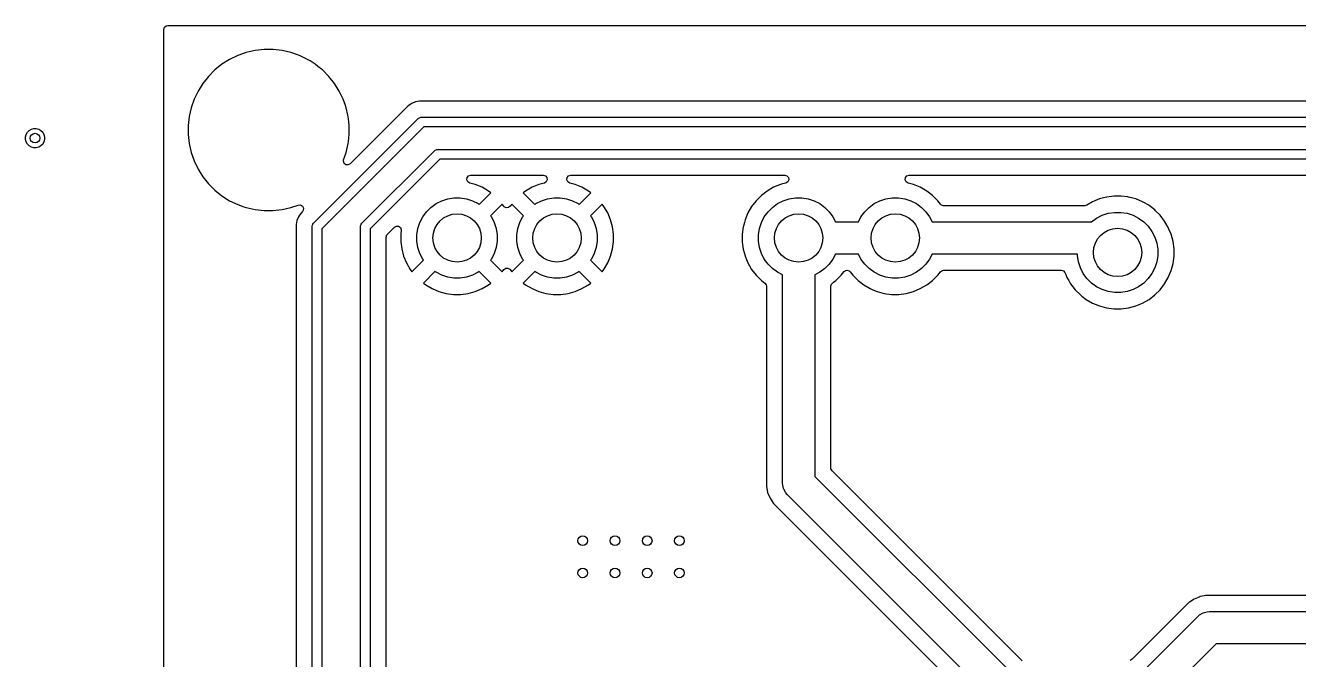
# Model space of a CAD drawing. Extents: x 103 to 241, y -131 to -73.
# Drawn here: x 102.7 to 142.22, y -92.69 to -73 of the extents above; entities that cross this region are included whole.
import ezdxf

# ---------------------------------------------------------------- set-up
doc = ezdxf.new("R2010")
doc.units = 0
doc.layers.add('BLACK', color=7, linetype='CONTINUOUS')

msp = doc.modelspace()

# ---------------------------------------------------------------- linework, layer by layer
at = {"layer": 'BLACK', "linetype": 'CONTINUOUS'}
for p, q in [((107.0005, -73.1245), (107.020185, -73.057461)), ((107.020185, -73.057461), (107.072989, -73.011706)), ((107.072989, -73.011706), (107.1245, -73.0005)), ((107.1245, -73.0005), (241.1255, -73.0005)), ((107.0005, -76.109568), (107.0005, -73.1245)), ((109.55667, -73.843443), (109.291588, -73.9362)), ((109.556682, -73.843439), (109.55667, -73.843443)), ((109.830487, -73.780945), (109.556682, -73.843439)), ((109.830505, -73.780942), (109.830487, -73.780945)), ((110.109568, -73.7495), (109.830505, -73.780942)), ((110.109575, -73.7495), (110.109568, -73.7495)), ((110.390425, -73.7495), (110.109575, -73.7495)), ((110.390431, -73.7495), (110.390425, -73.7495)), ((110.669494, -73.780942), (110.390431, -73.7495)), ((110.669512, -73.780945), (110.669494, -73.780942)), ((110.943317, -73.843439), (110.669512, -73.780945)), ((110.943329, -73.843443), (110.943317, -73.843439)), ((111.208411, -73.9362), (110.943329, -73.843443)), ((108.800753, -74.207476), (108.581175, -74.382583)), ((109.038557, -74.058053), (108.800753, -74.207476)), ((109.291588, -73.9362), (109.038557, -74.058053)), ((111.461442, -74.058053), (111.208411, -73.9362)), ((111.535004, -74.104275), (111.461442, -74.058053)), ((111.699248, -74.207477), (111.535004, -74.104275)), ((111.781239, -74.272863), (111.699248, -74.207477)), ((111.894494, -74.363181), (111.781239, -74.272863)), ((108.382583, -74.581175), (108.207476, -74.800753)), ((108.581175, -74.382583), (108.382583, -74.581175)), ((111.918825, -74.382584), (111.894494, -74.363181)), ((112.117416, -74.581175), (111.918825, -74.382584)), ((112.292523, -74.800752), (112.117416, -74.581175)), ((108.058053, -75.038557), (107.9362, -75.291588)), ((108.207476, -74.800753), (108.058053, -75.038557)), ((112.441945, -75.038555), (112.292523, -74.800752)), ((112.563801, -75.291592), (112.441945, -75.038555)), ((107.9362, -75.291588), (107.843443, -75.55667)), ((112.630822, -75.483127), (112.563801, -75.291592)), ((114.691874, -75.423534), (114.585326, -75.494726)), ((114.810255, -75.374499), (114.691874, -75.423534)), ((114.810261, -75.374497), (114.810255, -75.374499)), ((114.935929, -75.3495), (114.810261, -75.374497)), ((114.935931, -75.3495), (114.935929, -75.3495)), ((174.064069, -75.3495), (114.935931, -75.3495)), ((107.780942, -75.830505), (107.7495, -76.109568)), ((107.780945, -75.830487), (107.780942, -75.830505)), ((107.843439, -75.556682), (107.780945, -75.830487)), ((107.843443, -75.55667), (107.843439, -75.556682)), ((112.656068, -75.555277), (112.630822, -75.483127)), ((112.65656, -75.556682), (112.656068, -75.555277)), ((112.709951, -75.790606), (112.65656, -75.556682)), ((112.719054, -75.830487), (112.709951, -75.790606)), ((112.719057, -75.830505), (112.719054, -75.830487)), ((112.736995, -75.989711), (112.719057, -75.830505)), ((114.585326, -75.494726), (112.782256, -77.297796)), ((114.916665, -75.875279), (114.948339, -75.862159)), ((114.948339, -75.862159), (114.970736, -75.852882)), ((114.970736, -75.852882), (115, -75.85)), ((115, -75.85), (174, -75.85)), ((102.817372, -76.261994), (102.885195, -76.222836)), ((102.885195, -76.222836), (102.960842, -76.202567)), ((102.960842, -76.202567), (103.039158, -76.202567)), ((103.039158, -76.202567), (103.114805, -76.222836)), ((103.114805, -76.222836), (103.182628, -76.261994)), ((107.0005, -122.377135), (107.0005, -76.109568)), ((107.7495, -76.109568), (107.7495, -76.390431)), ((111.643934, -79.143934), (114.893934, -75.893934)), ((115.062132, -76.15), (111.9, -79.312132)), ((112.7505, -76.109575), (112.736995, -75.989711)), ((112.7505, -76.390425), (112.7505, -76.109575)), ((114.893934, -75.893934), (114.916665, -75.875279)), ((173.937868, -76.15), (115.062132, -76.15)), ((102.702567, -76.460842), (102.722836, -76.385195)), ((102.702567, -76.539158), (102.702567, -76.460842)), ((102.722836, -76.614805), (102.702567, -76.539158)), ((102.722836, -76.385195), (102.761994, -76.317372)), ((102.761994, -76.682628), (102.722836, -76.614805)), ((102.761994, -76.317372), (102.817372, -76.261994)), ((103.182628, -76.261994), (103.238006, -76.317372)), ((103.238006, -76.317372), (103.277164, -76.385195)), ((103.277164, -76.614805), (103.238006, -76.682628)), ((103.277164, -76.385195), (103.297433, -76.460842)), ((103.297433, -76.539158), (103.277164, -76.614805)), ((103.297433, -76.460842), (103.297433, -76.539158)), ((107.7495, -76.390431), (107.780942, -76.669494)), ((112.719055, -76.669509), (112.726831, -76.6005)), ((112.726831, -76.6005), (112.73966, -76.486632)), ((112.73966, -76.486632), (112.7505, -76.390425)), ((102.817372, -76.738006), (102.761994, -76.682628)), ((102.885195, -76.777164), (102.817372, -76.738006)), ((102.960842, -76.797433), (102.885195, -76.777164)), ((103.039158, -76.797433), (102.960842, -76.797433)), ((103.114805, -76.777164), (103.039158, -76.797433)), ((103.182628, -76.738006), (103.114805, -76.777164)), ((103.238006, -76.682628), (103.182628, -76.738006)), ((107.780942, -76.669494), (107.780945, -76.669512)), ((107.780945, -76.669512), (107.843439, -76.943317)), ((107.843439, -76.943317), (107.843443, -76.943329)), ((107.843443, -76.943329), (107.9362, -77.208411)), ((112.603688, -77.094418), (112.65656, -76.943318)), ((112.65656, -76.943318), (112.719055, -76.669509)), ((113.143934, -79.143934), (115.393934, -76.893934)), ((115.393934, -76.893934), (115.416665, -76.875279)), ((115.416665, -76.875279), (115.448339, -76.862159)), ((115.448339, -76.862159), (115.470736, -76.852882)), ((115.470736, -76.852882), (115.5, -76.85)), ((115.5, -76.85), (173.5, -76.85)), ((107.9362, -77.208411), (108.058053, -77.461442)), ((112.570891, -77.218961), (112.577534, -77.16916)), ((112.595308, -77.284425), (112.570891, -77.218961)), ((112.577534, -77.16916), (112.603688, -77.094418)), ((112.651241, -77.326297), (112.595308, -77.284425)), ((112.720933, -77.331281), (112.651241, -77.326297)), ((112.782256, -77.297796), (112.720933, -77.331281)), ((115.562132, -77.15), (113.4, -79.312132)), ((173.437868, -77.15), (115.562132, -77.15)), ((108.058053, -77.461442), (108.058055, -77.461445)), ((108.058055, -77.461445), (108.207477, -77.699248)), ((108.207477, -77.699248), (108.382584, -77.918825)), ((116.405437, -77.795063), (116.413732, -77.725687)), ((116.435966, -77.85791), (116.405437, -77.795063)), ((116.413732, -77.725687), (116.458217, -77.671809)), ((116.458217, -77.671809), (116.524769, -77.650535)), ((116.524769, -77.650535), (116.52772, -77.6505)), ((116.52772, -77.6505), (118.77228, -77.6505)), ((118.77228, -77.6505), (118.839319, -77.670185)), ((118.839319, -77.670185), (118.885074, -77.722989)), ((118.895018, -77.792147), (118.865993, -77.855703)), ((118.885074, -77.722989), (118.895018, -77.792147)), ((119.505437, -77.795063), (119.513732, -77.725687)), ((119.535966, -77.85791), (119.505437, -77.795063)), ((119.513732, -77.725687), (119.558217, -77.671809)), ((119.558217, -77.671809), (119.624769, -77.650535)), ((119.624769, -77.650535), (119.62772, -77.6505)), ((119.62772, -77.6505), (126.27035, -77.6505)), ((126.27035, -77.6505), (126.337389, -77.670185)), ((126.337389, -77.670185), (126.383144, -77.722989)), ((126.393088, -77.792147), (126.364063, -77.855703)), ((126.383144, -77.722989), (126.393088, -77.792147)), ((130.007367, -77.795063), (130.015662, -77.725688)), ((130.037896, -77.85791), (130.007367, -77.795063)), ((130.015662, -77.725688), (130.060147, -77.67181)), ((130.060147, -77.67181), (130.126699, -77.650535)), ((130.126699, -77.650535), (130.12965, -77.6505)), ((130.12965, -77.6505), (173.179192, -77.6505)), ((108.382584, -77.918825), (108.581175, -78.117416)), ((108.581175, -78.117416), (108.800752, -78.292523)), ((116.495626, -77.894275), (116.435966, -77.85791)), ((116.66373, -77.939318), (116.495626, -77.894275)), ((116.875659, -78.027102), (116.66373, -77.939318)), ((116.787365, -78.559079), (117.148064, -78.198381)), ((116.875669, -78.027106), (116.875659, -78.027102)), ((117.074324, -78.141799), (116.875669, -78.027106)), ((117.074331, -78.141805), (117.074324, -78.141799)), ((117.148064, -78.19838), (117.074331, -78.141805)), ((117.148064, -78.198381), (117.148064, -78.19838)), ((118.225659, -78.14181), (118.151934, -78.19838)), ((118.151934, -78.19838), (118.512633, -78.559079)), ((118.225673, -78.141801), (118.225659, -78.14181)), ((118.42433, -78.027106), (118.225673, -78.141801)), ((118.42434, -78.027102), (118.42433, -78.027106)), ((118.636269, -77.939318), (118.42434, -78.027102)), ((118.804374, -77.894275), (118.636269, -77.939318)), ((118.807215, -77.893477), (118.804374, -77.894275)), ((118.865993, -77.855703), (118.807215, -77.893477)), ((119.595626, -77.894275), (119.535966, -77.85791)), ((119.76373, -77.939318), (119.595626, -77.894275)), ((119.975659, -78.027102), (119.76373, -77.939318)), ((119.887365, -78.559078), (120.248064, -78.198381)), ((119.975669, -78.027106), (119.975659, -78.027102)), ((120.174324, -78.141799), (119.975669, -78.027106)), ((120.174331, -78.141805), (120.174324, -78.141799)), ((120.248064, -78.19838), (120.174331, -78.141805)), ((120.248064, -78.198381), (120.248064, -78.19838)), ((125.725382, -78.141392), (125.543338, -78.281081)), ((125.924109, -78.026657), (125.725382, -78.141392)), ((125.924123, -78.02665), (125.924109, -78.026657)), ((126.136112, -77.938842), (125.924123, -78.02665)), ((126.195226, -77.923002), (126.136112, -77.938842)), ((126.30248, -77.894264), (126.195226, -77.923002)), ((126.305285, -77.893477), (126.30248, -77.894264)), ((126.364063, -77.855703), (126.305285, -77.893477)), ((130.097555, -77.894274), (130.037896, -77.85791)), ((130.263887, -77.938842), (130.097555, -77.894274)), ((130.475876, -78.02665), (130.263887, -77.938842)), ((130.47589, -78.026657), (130.475876, -78.02665)), ((130.674617, -78.141392), (130.47589, -78.026657)), ((130.856661, -78.281081), (130.674617, -78.141392)), ((108.800752, -78.292523), (109.038555, -78.441945)), ((109.038555, -78.441945), (109.291592, -78.563801)), ((109.291592, -78.563801), (109.475145, -78.628029)), ((109.475145, -78.628029), (109.55667, -78.656556)), ((110.943318, -78.65656), (111.169161, -78.577533)), ((111.169161, -78.577533), (111.238939, -78.573972)), ((111.238939, -78.573972), (111.299566, -78.6087)), ((111.299566, -78.6087), (111.331794, -78.670693)), ((115.28819, -78.649493), (115.446877, -78.5342)), ((115.446877, -78.5342), (115.621646, -78.445151)), ((115.621646, -78.445151), (115.808193, -78.384538)), ((115.808193, -78.384538), (116.001926, -78.353853)), ((116.001926, -78.353853), (116.198074, -78.353853)), ((116.198074, -78.353853), (116.391807, -78.384538)), ((116.391807, -78.384538), (116.578354, -78.445151)), ((116.578354, -78.445151), (116.753123, -78.5342)), ((116.753123, -78.5342), (116.787365, -78.559079)), ((117.501617, -78.551934), (117.140919, -78.912631)), ((117.551622, -78.617102), (117.501617, -78.551934)), ((117.561281, -78.628249), (117.551622, -78.617102)), ((117.622202, -78.662461), (117.561281, -78.628249)), ((117.748375, -78.617103), (117.691948, -78.658306)), ((117.79838, -78.551934), (117.748375, -78.617103)), ((118.159079, -78.912633), (117.79838, -78.551934)), ((118.512633, -78.559079), (118.546877, -78.5342)), ((118.546877, -78.5342), (118.721646, -78.445151)), ((118.721646, -78.445151), (118.908193, -78.384538)), ((118.908193, -78.384538), (119.101926, -78.353853)), ((119.101926, -78.353853), (119.298074, -78.353853)), ((119.298074, -78.353853), (119.491807, -78.384538)), ((119.491807, -78.384538), (119.678354, -78.445151)), ((119.678354, -78.445151), (119.853123, -78.5342)), ((119.853123, -78.5342), (119.887365, -78.559078)), ((120.601617, -78.551934), (120.240919, -78.912631)), ((120.601618, -78.551934), (120.601617, -78.551934)), ((120.658194, -78.625666), (120.601618, -78.551934)), ((120.772893, -78.82433), (120.658194, -78.625666)), ((125.241392, -78.625382), (125.126657, -78.824109)), ((125.381081, -78.443338), (125.241392, -78.625382)), ((125.543338, -78.281081), (125.381081, -78.443338)), ((125.88819, -78.649493), (126.046877, -78.5342)), ((126.046877, -78.5342), (126.221646, -78.445151)), ((126.221646, -78.445151), (126.408193, -78.384538)), ((126.408193, -78.384538), (126.601926, -78.353853)), ((126.601926, -78.353853), (126.798074, -78.353853)), ((126.798074, -78.353853), (126.991807, -78.384538)), ((126.991807, -78.384538), (127.178354, -78.445151)), ((127.178354, -78.445151), (127.353123, -78.5342)), ((127.353123, -78.5342), (127.51181, -78.649493)), ((128.88819, -78.649493), (129.046877, -78.5342)), ((129.046877, -78.5342), (129.221646, -78.445151)), ((129.221646, -78.445151), (129.408193, -78.384538)), ((129.408193, -78.384538), (129.601926, -78.353853)), ((129.601926, -78.353853), (129.798074, -78.353853)), ((129.798074, -78.353853), (129.991807, -78.384538)), ((129.991807, -78.384538), (130.178354, -78.445151)), ((130.178354, -78.445151), (130.353123, -78.5342)), ((130.353123, -78.5342), (130.51181, -78.649493)), ((130.85667, -78.281089), (130.856661, -78.281081)), ((131.018914, -78.443333), (130.85667, -78.281089)), ((131.01892, -78.44334), (131.018914, -78.443333)), ((131.10152, -78.550986), (131.01892, -78.44334)), ((131.132857, -78.579815), (131.10152, -78.550986)), ((131.199896, -78.5995), (131.132857, -78.579815)), ((135.578114, -78.5995), (131.199896, -78.5995)), ((135.640114, -78.582887), (135.578114, -78.5995)), ((135.824108, -78.476657), (135.640114, -78.582887)), ((135.824123, -78.47665), (135.824108, -78.476657)), ((136.036112, -78.388842), (135.824123, -78.47665)), ((136.164076, -78.354554), (136.036112, -78.388842)), ((136.257762, -78.329452), (136.164076, -78.354554)), ((136.268715, -78.328009), (136.257762, -78.329452)), ((136.485258, -78.2995), (136.268715, -78.328009)), ((136.485266, -78.2995), (136.485258, -78.2995)), ((136.714734, -78.2995), (136.485266, -78.2995)), ((136.714741, -78.2995), (136.714734, -78.2995)), ((136.904215, -78.324446), (136.714741, -78.2995)), ((136.942238, -78.329452), (136.904215, -78.324446)), ((137.163887, -78.388842), (136.942238, -78.329452)), ((137.375876, -78.47665), (137.163887, -78.388842)), ((137.37589, -78.476657), (137.375876, -78.47665)), ((137.429689, -78.507718), (137.37589, -78.476657)), ((137.543935, -78.573678), (137.429689, -78.507718)), ((137.574617, -78.591392), (137.543935, -78.573678)), ((137.756661, -78.731081), (137.574617, -78.591392)), ((109.55667, -78.656556), (109.556682, -78.65656)), ((109.556682, -78.65656), (109.830491, -78.719055)), ((109.830491, -78.719055), (109.830497, -78.719055)), ((109.830497, -78.719055), (109.830505, -78.719057)), ((109.830505, -78.719057), (110.016547, -78.740018)), ((110.016547, -78.740018), (110.109569, -78.750499)), ((110.109569, -78.750499), (110.109572, -78.7505)), ((110.109572, -78.7505), (110.109575, -78.7505)), ((110.109575, -78.7505), (110.390428, -78.7505)), ((110.390428, -78.7505), (110.390429, -78.750499)), ((110.390429, -78.750499), (110.562775, -78.731081)), ((110.562775, -78.731081), (110.669494, -78.719057)), ((110.669494, -78.719057), (110.669499, -78.719056)), ((110.669499, -78.719056), (110.669509, -78.719055)), ((110.669509, -78.719055), (110.943318, -78.65656)), ((111.173534, -78.941874), (111.124499, -79.060255)), ((111.205964, -78.893339), (111.173534, -78.941874)), ((111.244724, -78.835328), (111.205963, -78.893338)), ((111.205963, -78.893338), (111.205964, -78.893339)), ((111.297797, -78.782255), (111.244724, -78.835328)), ((111.325389, -78.740269), (111.297797, -78.782255)), ((111.331794, -78.670693), (111.325389, -78.740269)), ((114.945151, -79.121646), (115.0342, -78.946877)), ((115.0342, -78.946877), (115.149493, -78.78819)), ((115.149493, -78.78819), (115.28819, -78.649493)), ((117.140919, -78.912631), (117.1658, -78.946877)), ((117.1658, -78.946877), (117.254849, -79.121646)), ((117.691948, -78.658306), (117.622202, -78.662461)), ((118.045151, -79.121646), (118.1342, -78.946877)), ((118.1342, -78.946877), (118.159079, -78.912633)), ((120.240919, -78.912631), (120.2658, -78.946877)), ((120.2658, -78.946877), (120.354849, -79.121646)), ((120.772897, -78.82434), (120.772893, -78.82433)), ((120.860681, -79.036269), (120.772897, -78.82434)), ((125.12665, -78.824123), (125.038842, -79.036112)), ((125.126657, -78.824109), (125.12665, -78.824123)), ((125.545151, -79.121646), (125.6342, -78.946877)), ((125.6342, -78.946877), (125.749493, -78.78819)), ((125.749493, -78.78819), (125.88819, -78.649493)), ((127.51181, -78.649493), (127.650507, -78.78819)), ((127.650507, -78.78819), (127.7658, -78.946877)), ((127.7658, -78.946877), (127.84382, -79.1)), ((128.55618, -79.1), (128.6342, -78.946877)), ((128.6342, -78.946877), (128.749493, -78.78819)), ((128.749493, -78.78819), (128.88819, -78.649493)), ((130.51181, -78.649493), (130.650507, -78.78819)), ((130.650507, -78.78819), (130.7658, -78.946877)), ((130.7658, -78.946877), (130.84382, -79.1)), ((135.78819, -79.099493), (135.946877, -78.9842)), ((135.946877, -78.9842), (136.121646, -78.895151)), ((136.121646, -78.895151), (136.308193, -78.834538)), ((136.308193, -78.834538), (136.501926, -78.803853)), ((136.501926, -78.803853), (136.698074, -78.803853)), ((136.698074, -78.803853), (136.891807, -78.834538)), ((136.891807, -78.834538), (137.078354, -78.895151)), ((137.078354, -78.895151), (137.253123, -78.9842)), ((137.253123, -78.9842), (137.41181, -79.099493)), ((137.75667, -78.731089), (137.756661, -78.731081)), ((137.777734, -78.752153), (137.75667, -78.731089)), ((137.918911, -78.89333), (137.777734, -78.752153)), ((137.918918, -78.893338), (137.918911, -78.89333)), ((138.058607, -79.075382), (137.918918, -78.893338)), ((111.124497, -79.060261), (111.0995, -79.185928)), ((111.0995, -79.185928), (111.0995, -114.814071)), ((111.124499, -79.060255), (111.124497, -79.060261)), ((111.6, -79.25), (111.602882, -79.220736)), ((111.6, -114.75), (111.6, -79.25)), ((111.602882, -79.220736), (111.6173, -79.185928)), ((111.6173, -79.185928), (111.625279, -79.166665)), ((111.625279, -79.166665), (111.643934, -79.143934)), ((111.9, -79.312132), (111.9, -114.687868)), ((113.1, -79.25), (113.102882, -79.220736)), ((113.1, -112.94), (113.1, -79.25)), ((113.102882, -79.220736), (113.1173, -79.185928)), ((113.1173, -79.185928), (113.125279, -79.166665)), ((113.125279, -79.166665), (113.143934, -79.143934)), ((113.4, -79.312132), (113.4, -112.877868)), ((113.936814, -79.483131), (114.154676, -79.265269)), ((114.154676, -79.265269), (114.215995, -79.231787)), ((114.215995, -79.231787), (114.285686, -79.236771)), ((114.285686, -79.236771), (114.34162, -79.278642)), ((114.34162, -79.278642), (114.366037, -79.344107)), ((114.365292, -79.369138), (114.350001, -79.485288)), ((114.366037, -79.344107), (114.365292, -79.369138)), ((114.853853, -79.501926), (114.884538, -79.308193)), ((114.884538, -79.308193), (114.945151, -79.121646)), ((117.254849, -79.121646), (117.315462, -79.308193)), ((117.315462, -79.308193), (117.346147, -79.501926)), ((117.953853, -79.501926), (117.984538, -79.308193)), ((117.984538, -79.308193), (118.045151, -79.121646)), ((120.354849, -79.121646), (120.415462, -79.308193)), ((120.415462, -79.308193), (120.446147, -79.501926)), ((120.920057, -79.257862), (120.860681, -79.036269)), ((120.949998, -79.485289), (120.920057, -79.257862)), ((124.979451, -79.25777), (124.9495, -79.485258)), ((124.979453, -79.257759), (124.979451, -79.25777)), ((124.985077, -79.236771), (124.979453, -79.257759)), ((125.016157, -79.120777), (124.985077, -79.236771)), ((125.038842, -79.036112), (125.016157, -79.120777)), ((125.453853, -79.501926), (125.484538, -79.308193)), ((125.484538, -79.308193), (125.545151, -79.121646)), ((127.84382, -79.1), (128.55618, -79.1)), ((130.84382, -79.1), (135.787683, -79.1)), ((135.787683, -79.1), (135.78819, -79.099493)), ((137.41181, -79.099493), (137.550507, -79.23819)), ((137.550507, -79.23819), (137.6658, -79.396877)), ((137.6658, -79.396877), (137.754849, -79.571646)), ((138.058608, -79.075385), (138.058607, -79.075382)), ((138.058611, -79.075388), (138.058608, -79.075385)), ((138.173344, -79.274112), (138.058611, -79.075388)), ((138.173346, -79.274117), (138.173344, -79.274112)), ((138.173349, -79.274123), (138.173346, -79.274117)), ((138.194453, -79.325074), (138.173349, -79.274123)), ((138.261158, -79.486113), (138.194453, -79.325074)), ((113.9005, -79.570807), (113.920185, -79.503768)), ((113.9005, -101.109058), (113.9005, -79.570807)), ((113.920185, -79.503768), (113.936814, -79.483131)), ((114.350001, -79.485288), (114.35, -79.485305)), ((114.35, -79.485305), (114.35, -79.714694)), ((114.35, -79.714694), (114.350001, -79.71471)), ((114.350001, -79.71471), (114.379942, -79.942137)), ((114.853853, -79.698074), (114.853853, -79.501926)), ((114.884538, -79.891807), (114.853853, -79.698074)), ((117.346147, -79.698074), (117.315462, -79.891807)), ((117.346147, -79.501926), (117.346147, -79.698074)), ((117.953853, -79.698074), (117.953853, -79.501926)), ((117.984538, -79.891807), (117.953853, -79.698074)), ((120.446147, -79.698074), (120.415462, -79.891807)), ((120.446147, -79.501926), (120.446147, -79.698074)), ((120.920057, -79.942137), (120.949998, -79.71471)), ((120.95, -79.485305), (120.949998, -79.485289)), ((120.949998, -79.71471), (120.95, -79.714694)), ((120.95, -79.714694), (120.95, -79.485305)), ((124.9495, -79.485258), (124.9495, -79.714741)), ((124.9495, -79.714741), (124.960725, -79.799998)), ((124.960725, -79.799998), (124.979452, -79.942238)), ((125.453853, -79.698074), (125.453853, -79.501926)), ((125.484538, -79.891807), (125.453853, -79.698074)), ((137.754849, -79.571646), (137.815462, -79.758193)), ((137.815462, -79.758193), (137.846147, -79.951926)), ((138.320548, -79.707762), (138.261158, -79.486113)), ((138.3505, -79.935266), (138.320548, -79.707762)), ((114.379942, -79.942137), (114.439318, -80.16373)), ((114.439318, -80.16373), (114.527102, -80.375659)), ((114.945151, -80.078354), (114.884538, -79.891807)), ((115.0342, -80.253123), (114.945151, -80.078354)), ((117.254849, -80.078354), (117.1658, -80.253123)), ((117.315462, -79.891807), (117.254849, -80.078354)), ((118.045151, -80.078354), (117.984538, -79.891807)), ((118.1342, -80.253123), (118.045151, -80.078354)), ((120.354849, -80.078354), (120.2658, -80.253123)), ((120.415462, -79.891807), (120.354849, -80.078354)), ((120.772897, -80.375659), (120.860681, -80.16373)), ((120.860681, -80.16373), (120.920057, -79.942137)), ((124.979452, -79.942238), (125.037151, -80.157575)), ((125.037151, -80.157575), (125.038842, -80.163887)), ((125.038842, -80.163887), (125.12665, -80.375876)), ((125.545151, -80.078354), (125.484538, -79.891807)), ((125.6342, -80.253123), (125.545151, -80.078354)), ((127.84382, -80.1), (127.7658, -80.253123)), ((128.55618, -80.1), (127.84382, -80.1)), ((128.6342, -80.253123), (128.55618, -80.1)), ((130.84382, -80.1), (130.7658, -80.253123)), ((135.353853, -80.1), (130.84382, -80.1)), ((135.353853, -80.148074), (135.353853, -80.1)), ((135.384538, -80.341807), (135.353853, -80.148074)), ((137.846147, -80.148074), (137.815462, -80.341807)), ((137.846147, -79.951926), (137.846147, -80.148074)), ((138.320548, -80.392238), (138.3505, -80.164734)), ((138.3505, -80.164734), (138.3505, -79.935266)), ((114.527102, -80.375659), (114.527106, -80.375669)), ((114.527106, -80.375669), (114.641799, -80.574324)), ((114.641799, -80.574324), (114.641805, -80.574331)), ((114.641805, -80.574331), (114.698381, -80.648064)), ((114.698381, -80.648064), (115.059079, -80.287365)), ((115.059079, -80.287365), (115.0342, -80.253123)), ((117.1658, -80.253123), (117.14092, -80.287367)), ((117.14092, -80.287367), (117.501617, -80.648064)), ((117.501617, -80.648064), (117.551624, -80.582895)), ((117.551624, -80.582895), (117.608052, -80.541693)), ((117.608052, -80.541693), (117.677798, -80.537538)), ((117.677798, -80.537538), (117.738719, -80.57175)), ((117.738719, -80.57175), (117.748377, -80.582897)), ((117.748377, -80.582897), (117.798381, -80.648064)), ((117.798381, -80.648064), (118.159079, -80.287365)), ((118.159079, -80.287365), (118.1342, -80.253123)), ((120.2658, -80.253123), (120.24092, -80.287367)), ((120.24092, -80.287367), (120.601617, -80.648064)), ((120.601617, -80.648064), (120.658192, -80.574334)), ((120.658192, -80.574334), (120.658197, -80.574327)), ((120.658197, -80.574327), (120.772893, -80.375668)), ((120.772893, -80.375668), (120.772897, -80.375659)), ((125.12665, -80.375876), (125.126657, -80.37589)), ((125.126657, -80.37589), (125.179384, -80.467216)), ((125.179384, -80.467216), (125.241228, -80.574334)), ((125.241228, -80.574334), (125.241392, -80.574617)), ((125.241392, -80.574617), (125.381081, -80.756661)), ((125.749493, -80.41181), (125.6342, -80.253123)), ((125.88819, -80.550507), (125.749493, -80.41181)), ((126.046877, -80.6658), (125.88819, -80.550507)), ((127.51181, -80.550507), (127.353123, -80.6658)), ((127.650507, -80.41181), (127.51181, -80.550507)), ((127.7658, -80.253123), (127.650507, -80.41181)), ((128.162685, -80.606985), (128.164961, -80.605523)), ((128.164961, -80.605523), (128.199896, -80.6005)), ((128.199896, -80.6005), (128.200104, -80.6005)), ((128.200104, -80.6005), (128.267143, -80.620185)), ((128.749493, -80.41181), (128.6342, -80.253123)), ((128.88819, -80.550507), (128.749493, -80.41181)), ((129.046877, -80.6658), (128.88819, -80.550507)), ((130.51181, -80.550507), (130.353123, -80.6658)), ((130.650507, -80.41181), (130.51181, -80.550507)), ((130.7658, -80.253123), (130.650507, -80.41181)), ((131.157948, -80.607811), (131.199896, -80.6005)), ((131.199896, -80.6005), (134.850443, -80.6005)), ((134.850443, -80.6005), (134.917482, -80.620185)), ((135.445151, -80.528354), (135.384538, -80.341807)), ((135.5342, -80.703123), (135.445151, -80.528354)), ((137.754849, -80.528354), (137.6658, -80.703123)), ((137.815462, -80.341807), (137.754849, -80.528354)), ((138.261158, -80.613887), (138.320548, -80.392238)), ((115.412631, -80.640919), (115.051934, -81.001617)), ((115.051934, -81.001617), (115.051934, -81.001618)), ((115.051934, -81.001618), (115.125666, -81.058194)), ((115.446877, -80.6658), (115.412631, -80.640919)), ((115.621646, -80.754849), (115.446877, -80.6658)), ((115.808193, -80.815462), (115.621646, -80.754849)), ((116.001926, -80.846147), (115.808193, -80.815462)), ((116.198074, -80.846147), (116.001926, -80.846147)), ((116.391807, -80.815462), (116.198074, -80.846147)), ((116.578354, -80.754849), (116.391807, -80.815462)), ((116.753123, -80.6658), (116.578354, -80.754849)), ((116.787367, -80.64092), (116.753123, -80.6658)), ((117.148064, -81.001617), (116.787367, -80.64092)), ((117.074334, -81.058192), (117.148064, -81.001617)), ((118.512631, -80.640919), (118.151934, -81.001617)), ((118.151934, -81.001617), (118.151934, -81.001618)), ((118.151934, -81.001618), (118.225666, -81.058194)), ((118.546877, -80.6658), (118.512631, -80.640919)), ((118.721646, -80.754849), (118.546877, -80.6658)), ((118.908193, -80.815462), (118.721646, -80.754849)), ((119.101926, -80.846147), (118.908193, -80.815462)), ((119.298074, -80.846147), (119.101926, -80.846147)), ((119.491807, -80.815462), (119.298074, -80.846147)), ((119.678354, -80.754849), (119.491807, -80.815462)), ((119.853123, -80.6658), (119.678354, -80.754849)), ((119.887367, -80.64092), (119.853123, -80.6658)), ((120.248064, -81.001617), (119.887367, -80.64092)), ((120.174334, -81.058192), (120.248064, -81.001617)), ((125.381081, -80.756661), (125.381089, -80.75667)), ((125.381089, -80.75667), (125.543333, -80.918914)), ((125.543333, -80.918914), (125.54334, -80.91892)), ((125.54334, -80.91892), (125.650986, -81.00152)), ((125.650986, -81.00152), (125.692189, -81.057948)), ((126.2, -80.743819), (126.046877, -80.6658)), ((126.2, -87.209131), (126.2, -80.743819)), ((127.353123, -80.6658), (127.2, -80.743819)), ((127.2, -80.743819), (127.2, -87.002024)), ((127.720185, -81.032857), (127.749014, -81.00152)), ((127.749014, -81.00152), (127.782494, -80.975829)), ((127.782494, -80.975829), (127.856661, -80.918919)), ((127.856661, -80.918919), (128.018919, -80.756661)), ((128.018919, -80.756661), (128.10152, -80.649014)), ((128.10152, -80.649014), (128.104598, -80.646765)), ((128.104598, -80.646765), (128.106183, -80.643297)), ((128.106183, -80.643297), (128.132597, -80.626321)), ((128.132597, -80.626321), (128.157948, -80.607811)), ((128.157948, -80.607811), (128.162685, -80.606985)), ((128.267143, -80.620185), (128.29848, -80.649014)), ((128.29848, -80.649014), (128.381079, -80.756659)), ((128.381079, -80.756659), (128.381085, -80.756666)), ((128.381085, -80.756666), (128.54333, -80.918911)), ((128.54333, -80.918911), (128.543338, -80.918918)), ((128.543338, -80.918918), (128.543339, -80.918919)), ((128.543339, -80.918919), (128.551162, -80.924922)), ((128.551162, -80.924922), (128.725382, -81.058607)), ((129.221646, -80.754849), (129.046877, -80.6658)), ((129.408193, -80.815462), (129.221646, -80.754849)), ((129.601926, -80.846147), (129.408193, -80.815462)), ((129.798074, -80.846147), (129.601926, -80.846147)), ((129.991807, -80.815462), (129.798074, -80.846147)), ((130.178354, -80.754849), (129.991807, -80.815462)), ((130.353123, -80.6658), (130.178354, -80.754849)), ((130.674612, -81.058611), (130.856661, -80.918919)), ((130.856661, -80.918919), (130.856665, -80.918914)), ((130.856665, -80.918914), (130.85667, -80.918911)), ((130.85667, -80.918911), (131.018914, -80.756666)), ((131.018914, -80.756666), (131.018919, -80.756661)), ((131.018919, -80.756661), (131.10152, -80.649014)), ((131.10152, -80.649014), (131.157948, -80.607811)), ((134.917482, -80.620185), (134.963237, -80.672989)), ((134.963237, -80.672989), (134.965, -80.677038)), ((134.965, -80.677038), (134.987886, -80.732289)), ((134.987886, -80.732289), (135.026653, -80.825881)), ((135.026653, -80.825881), (135.026657, -80.82589)), ((135.026657, -80.82589), (135.081281, -80.920501)), ((135.081281, -80.920501), (135.128113, -81.001618)), ((135.128113, -81.001618), (135.141392, -81.024617)), ((135.649493, -80.86181), (135.5342, -80.703123)), ((135.78819, -81.000507), (135.649493, -80.86181)), ((135.946877, -81.1158), (135.78819, -81.000507)), ((137.41181, -81.000507), (137.253123, -81.1158)), ((137.550507, -80.86181), (137.41181, -81.000507)), ((137.6658, -80.703123), (137.550507, -80.86181)), ((138.058611, -81.024612), (138.173344, -80.825888)), ((138.173344, -80.825888), (138.261158, -80.613887)), ((115.125666, -81.058194), (115.32433, -81.172893)), ((115.32433, -81.172893), (115.32434, -81.172897)), ((115.32434, -81.172897), (115.536269, -81.260681)), ((115.536269, -81.260681), (115.757862, -81.320057)), ((115.757862, -81.320057), (115.985289, -81.349998)), ((115.985289, -81.349998), (115.985306, -81.35)), ((115.985306, -81.35), (116.214694, -81.35)), ((116.214694, -81.35), (116.21471, -81.349998)), ((116.21471, -81.349998), (116.442137, -81.320057)), ((116.442137, -81.320057), (116.66373, -81.260681)), ((116.66373, -81.260681), (116.875659, -81.172897)), ((116.875659, -81.172897), (116.875668, -81.172893)), ((116.875668, -81.172893), (117.074327, -81.058197)), ((117.074327, -81.058197), (117.074334, -81.058192)), ((118.225666, -81.058194), (118.42433, -81.172893)), ((118.42433, -81.172893), (118.42434, -81.172897)), ((118.42434, -81.172897), (118.636269, -81.260681)), ((118.636269, -81.260681), (118.857862, -81.320057)), ((118.857862, -81.320057), (119.085289, -81.349998)), ((119.085289, -81.349998), (119.085306, -81.35)), ((119.085306, -81.35), (119.314694, -81.35)), ((119.314694, -81.35), (119.31471, -81.349998)), ((119.31471, -81.349998), (119.542137, -81.320057)), ((119.542137, -81.320057), (119.76373, -81.260681)), ((119.76373, -81.260681), (119.975659, -81.172897)), ((119.975659, -81.172897), (119.975668, -81.172893)), ((119.975668, -81.172893), (120.174327, -81.058197)), ((120.174327, -81.058197), (120.174334, -81.058192)), ((125.692189, -81.057948), (125.6995, -81.099896)), ((125.6995, -81.099896), (125.6995, -87.307672)), ((127.7005, -81.099896), (127.720185, -81.032857)), ((127.7005, -86.743348), (127.7005, -81.099896)), ((128.725382, -81.058607), (128.725385, -81.058608)), ((128.725385, -81.058608), (128.725388, -81.058611)), ((128.725388, -81.058611), (128.924112, -81.173344)), ((128.924112, -81.173344), (128.924117, -81.173346)), ((128.924117, -81.173346), (128.924123, -81.173349)), ((128.924123, -81.173349), (129.004546, -81.206661)), ((129.004546, -81.206661), (129.136113, -81.261158)), ((129.136113, -81.261158), (129.357762, -81.320548)), ((129.357762, -81.320548), (129.585266, -81.3505)), ((129.585266, -81.3505), (129.585273, -81.3505)), ((129.585273, -81.3505), (129.814727, -81.3505)), ((129.814727, -81.3505), (129.814734, -81.3505)), ((129.814734, -81.3505), (130.042238, -81.320548)), ((130.042238, -81.320548), (130.263887, -81.261158)), ((130.263887, -81.261158), (130.475888, -81.173344)), ((130.475888, -81.173344), (130.674612, -81.058611)), ((135.141392, -81.024617), (135.281081, -81.206661)), ((135.281081, -81.206661), (135.281089, -81.20667)), ((135.281089, -81.20667), (135.44333, -81.368911)), ((135.44333, -81.368911), (135.443338, -81.368918)), ((135.443338, -81.368918), (135.443339, -81.368919)), ((135.443339, -81.368919), (135.48965, -81.404455)), ((136.121646, -81.204849), (135.946877, -81.1158)), ((136.308193, -81.265462), (136.121646, -81.204849)), ((136.501926, -81.296147), (136.308193, -81.265462)), ((136.698074, -81.296147), (136.501926, -81.296147)), ((136.891807, -81.265462), (136.698074, -81.296147)), ((137.078354, -81.204849), (136.891807, -81.265462)), ((137.253123, -81.1158), (137.078354, -81.204849)), ((137.574612, -81.508611), (137.756661, -81.368919)), ((137.756661, -81.368919), (137.756665, -81.368914)), ((137.756665, -81.368914), (137.75667, -81.368911)), ((137.75667, -81.368911), (137.918911, -81.20667)), ((137.918911, -81.20667), (137.918914, -81.206665)), ((137.918914, -81.206665), (137.918919, -81.206661)), ((137.918919, -81.206661), (138.058611, -81.024612)), ((135.48965, -81.404455), (135.625382, -81.508607)), ((135.625382, -81.508607), (135.625385, -81.508608)), ((135.625385, -81.508608), (135.625388, -81.508611)), ((135.625388, -81.508611), (135.824112, -81.623344)), ((135.824112, -81.623344), (135.824117, -81.623346)), ((135.824117, -81.623346), (135.824123, -81.623349)), ((135.824123, -81.623349), (135.905811, -81.657185)), ((135.905811, -81.657185), (136.036113, -81.711158)), ((136.036113, -81.711158), (136.257762, -81.770548)), ((136.257762, -81.770548), (136.485266, -81.8005)), ((136.714734, -81.8005), (136.942238, -81.770548)), ((136.942238, -81.770548), (137.163887, -81.711158)), ((137.163887, -81.711158), (137.375888, -81.623344)), ((137.375888, -81.623344), (137.574612, -81.508611)), ((136.485266, -81.8005), (136.485273, -81.8005)), ((136.485273, -81.8005), (136.714727, -81.8005)), ((136.714727, -81.8005), (136.714734, -81.8005)), ((127.703334, -86.769706), (127.7005, -86.743348)), ((127.736819, -86.831029), (127.703334, -86.769706)), ((130.194133, -89.288343), (127.736819, -86.831029)), ((125.6995, -87.307674), (125.699499, -87.307674)), ((125.699499, -87.307674), (125.737947, -87.50096)), ((125.6995, -87.307672), (125.6995, -87.307674)), ((126.204277, -87.274378), (126.2, -87.209131)), ((126.204277, -87.274394), (126.204277, -87.274378)), ((126.23116, -87.374721), (126.204277, -87.274394)), ((127.2, -87.002024), (133.353553, -93.155577)), ((125.737947, -87.50096), (125.73795, -87.50097)), ((125.73795, -87.50097), (125.813364, -87.683038)), ((125.813364, -87.683038), (125.813371, -87.683051)), ((125.813371, -87.683051), (125.922859, -87.846911)), ((126.23806, -87.400473), (126.23116, -87.374721)), ((126.303323, -87.513512), (126.23806, -87.400473)), ((126.303338, -87.513527), (126.303323, -87.513512)), ((126.346447, -87.562684), (126.303338, -87.513527)), ((132.5, -93.716237), (126.346447, -87.562684)), ((125.922859, -87.846911), (125.92286, -87.846912)), ((125.92286, -87.846912), (125.922861, -87.846913)), ((125.922861, -87.846913), (126.062218, -87.98627)), ((126.062218, -87.98627), (126.062219, -87.98627)), ((126.062219, -87.98627), (126.069286, -87.993337)), ((126.069286, -87.993337), (126.069285, -87.993337)), ((126.069285, -87.993337), (126.069289, -87.99334)), ((126.069289, -87.99334), (131.963181, -93.887232)), ((133.637781, -92.731991), (130.194133, -89.288343)), ((138.976079, -90.813371), (138.8281, -90.912249)), ((138.976088, -90.813366), (138.976079, -90.813371)), ((139.132723, -90.748486), (138.976088, -90.813366)), ((139.132724, -90.748487), (139.132723, -90.748486)), ((139.132726, -90.748486), (139.132724, -90.748487)), ((139.158164, -90.737949), (139.132726, -90.748486)), ((139.158167, -90.737948), (139.158164, -90.737949)), ((139.158168, -90.737948), (139.158167, -90.737948)), ((139.158171, -90.737947), (139.158168, -90.737948)), ((139.288608, -90.712002), (139.158171, -90.737947)), ((139.330508, -90.703667), (139.288608, -90.712002)), ((139.351458, -90.6995), (139.330508, -90.703667)), ((139.351459, -90.6995), (139.351458, -90.6995)), ((149.908541, -90.6995), (139.351459, -90.6995)), ((138.812215, -90.922862), (137.053125, -92.681952)), ((138.828099, -90.91225), (138.812215, -90.922862)), ((138.8281, -90.912249), (138.828099, -90.91225)), ((139.145619, -91.303323), (139.258658, -91.23806)), ((139.258658, -91.23806), (139.259699, -91.237781)), ((139.259699, -91.237781), (139.384737, -91.204277)), ((139.384737, -91.204277), (139.384752, -91.204277)), ((139.384752, -91.204277), (139.45, -91.2)), ((139.45, -91.2), (149.81, -91.2)), ((137.155249, -93.287643), (139.096446, -91.346447)), ((139.096446, -91.346447), (139.14561, -91.303331)), ((139.14561, -91.303331), (139.145619, -91.303323)), ((139.657107, -92.2), (137.862356, -93.99475)), ((149.602894, -92.2), (139.657107, -92.2)), ((137.053125, -92.681952), (136.991802, -92.715437))]:
    msp.add_line(p, q, dxfattribs=at)
at = {"layer": 'BLACK'}
for centre, radius in [((103, -76.5), 0.15), ((116.1, -79.6), 0.75), ((119.2, -79.6), 0.75), ((126.7, -79.6), 0.75), ((129.7, -79.6), 0.75), ((136.6, -80.05), 0.75), ((120, -89), 0.15), ((121, -89), 0.15), ((122, -89), 0.15), ((123, -89), 0.15), ((120, -90), 0.15), ((121, -90), 0.15), ((122, -90), 0.15), ((123, -90), 0.15)]:
    msp.add_circle(centre, radius, dxfattribs=at)

doc.saveas('drawing.dxf')
